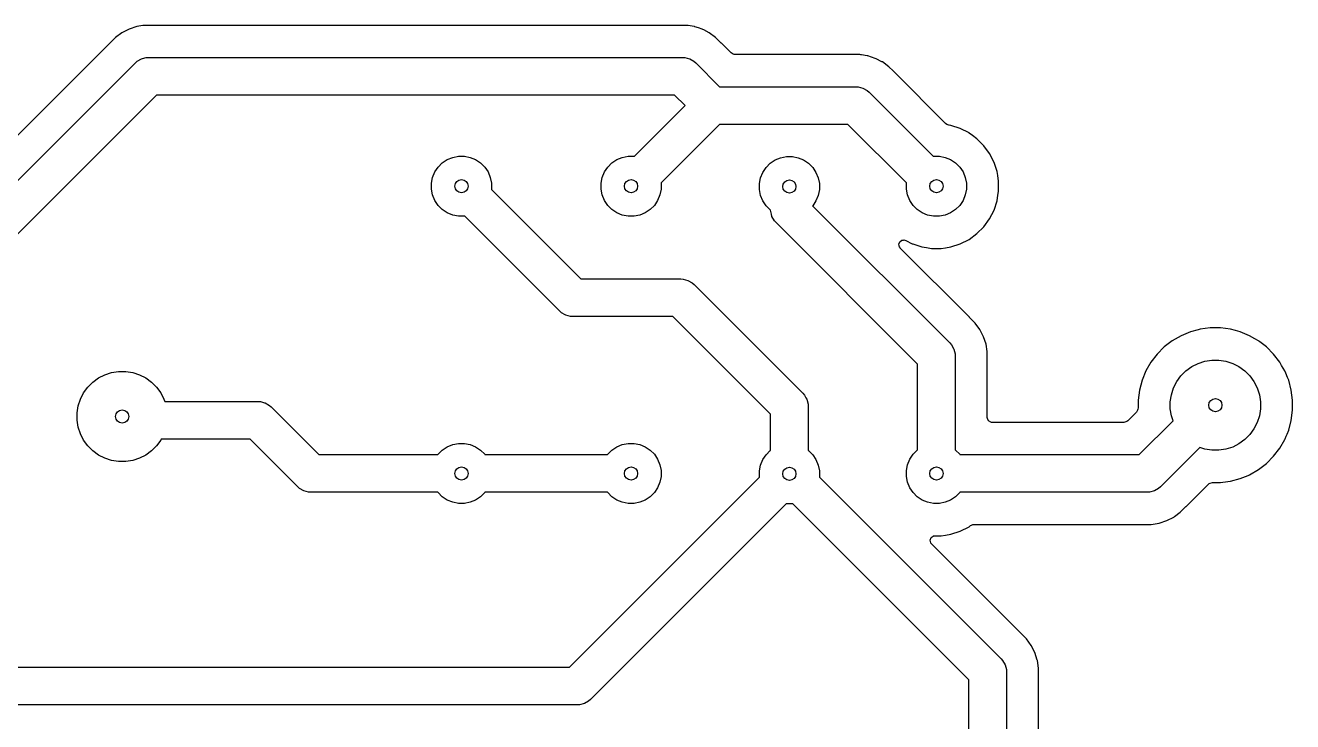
# Model space of a CAD drawing. Header units: millimetres. Extents: x 83 to 184, y -140 to -36.
# Drawn here: x 100.93 to 134.55, y -77.39 to -58.92 of the extents above; entities that cross this region are included whole.
import ezdxf

# ---------------------------------------------------------------- set-up
doc = ezdxf.new("R2010")
doc.units = ezdxf.units.MM
doc.layers.add('B.Cu', color=153, linetype='CONTINUOUS', true_color=0x4d7fc4)

msp = doc.modelspace()

# ---------------------------------------------------------------- linework, layer by layer
at = {"layer": 'B.Cu', "linetype": 'CONTINUOUS'}
for p, q in [((103.495378, -59.118351), (103.323406, -59.243294)), ((103.684778, -59.021847), (103.495378, -59.118351)), ((103.886959, -58.956154), (103.684778, -59.021847)), ((104.048237, -58.93061), (103.886959, -58.956154)), ((104.067706, -58.927526), (104.048237, -58.93061)), ((104.096907, -58.922901), (104.067706, -58.927526)), ((104.09691, -58.922901), (104.096907, -58.922901)), ((104.309483, -58.922901), (104.09691, -58.922901)), ((104.314594, -58.922901), (104.309483, -58.922901)), ((104.317152, -58.922901), (104.314594, -58.922901)), ((104.3172, -58.922902), (104.317152, -58.922901)), ((118.469688, -58.922902), (104.3172, -58.922902)), ((118.469689, -58.922902), (118.469688, -58.922902)), ((118.469692, -58.922902), (118.469689, -58.922902)), ((118.498891, -58.927526), (118.469692, -58.922902)), ((118.518359, -58.93061), (118.498891, -58.927526)), ((118.670001, -58.954628), (118.518359, -58.93061)), ((118.674764, -58.955002), (118.670001, -58.954628)), ((118.683954, -58.957172), (118.674764, -58.955002)), ((118.688476, -58.959025), (118.683954, -58.957172)), ((118.784952, -58.990372), (118.688476, -58.959025)), ((118.881814, -59.021845), (118.784952, -58.990372)), ((118.881815, -59.021845), (118.881814, -59.021845)), ((118.881816, -59.021846), (118.881815, -59.021845)), ((118.903642, -59.032967), (118.881816, -59.021846)), ((118.903647, -59.032969), (118.903642, -59.032967)), ((118.929757, -59.046273), (118.903647, -59.032969)), ((119.071222, -59.118353), (118.929757, -59.046273)), ((119.243186, -59.243291), (119.071222, -59.118353)), ((103.323406, -59.243294), (86.669892, -75.896808)), ((119.243187, -59.243292), (119.243186, -59.243291)), ((119.243191, -59.243295), (119.243187, -59.243292)), ((119.243193, -59.243297), (119.243191, -59.243295)), ((119.243194, -59.243298), (119.243193, -59.243297)), ((119.393506, -59.39361), (119.243194, -59.243298)), ((119.393514, -59.393618), (119.393506, -59.39361)), ((119.398953, -59.399056), (119.393514, -59.393618)), ((119.399026, -59.399131), (119.398953, -59.399056)), ((119.655664, -59.655769), (119.399026, -59.399131)), ((103.898815, -59.876725), (104.011854, -59.811462)), ((104.011854, -59.811462), (104.038497, -59.804322)), ((104.038497, -59.804322), (104.137933, -59.777679)), ((104.137933, -59.777679), (104.137948, -59.777679)), ((104.137948, -59.777679), (104.203196, -59.773402)), ((104.203196, -59.773402), (118.363402, -59.773402)), ((118.363402, -59.773402), (118.42865, -59.777679)), ((118.42865, -59.777679), (118.428665, -59.777679)), ((118.428665, -59.777679), (118.547664, -59.809565)), ((118.547664, -59.809565), (118.554744, -59.811462)), ((118.554744, -59.811462), (118.667783, -59.876725)), ((119.708409, -59.687065), (119.655664, -59.655769)), ((119.733651, -59.694477), (119.708409, -59.687065)), ((119.768586, -59.6995), (119.733651, -59.694477)), ((119.768587, -59.6995), (119.768586, -59.699499)), ((119.768586, -59.699499), (119.768586, -59.6995)), ((123.066286, -59.6995), (119.768587, -59.6995)), ((123.066287, -59.6995), (123.066286, -59.6995)), ((123.06629, -59.6995), (123.066287, -59.6995)), ((123.095489, -59.704124), (123.06629, -59.6995)), ((123.114957, -59.707208), (123.095489, -59.704124)), ((123.266599, -59.731226), (123.114957, -59.707208)), ((123.271362, -59.7316), (123.266599, -59.731226)), ((123.280552, -59.73377), (123.271362, -59.7316)), ((123.285074, -59.735623), (123.280552, -59.73377)), ((123.38155, -59.76697), (123.285074, -59.735623)), ((123.478412, -59.798443), (123.38155, -59.76697)), ((123.478413, -59.798443), (123.478412, -59.798443)), ((123.478414, -59.798444), (123.478413, -59.798443)), ((123.50024, -59.809565), (123.478414, -59.798444)), ((123.500245, -59.809567), (123.50024, -59.809565)), ((123.654167, -59.887994), (123.500245, -59.809567)), ((87.346447, -76.423045), (103.849643, -59.919848)), ((103.849643, -59.919848), (103.898807, -59.876732)), ((103.898807, -59.876732), (103.898815, -59.876725)), ((118.667783, -59.876725), (118.667798, -59.87674)), ((118.667798, -59.87674), (118.716955, -59.919849)), ((118.716955, -59.919849), (119.347107, -60.55)), ((123.66782, -59.894951), (123.654167, -59.887994)), ((123.839784, -60.019889), (123.66782, -59.894951)), ((123.839785, -60.01989), (123.839784, -60.019889)), ((123.839789, -60.019893), (123.839785, -60.01989)), ((123.839791, -60.019895), (123.839789, -60.019893)), ((123.839792, -60.019896), (123.839791, -60.019895)), ((123.952348, -60.132452), (123.839792, -60.019896)), ((123.952349, -60.132453), (123.952348, -60.132452)), ((123.995551, -60.175654), (123.952349, -60.132453)), ((123.995624, -60.175729), (123.995551, -60.175654)), ((125.344705, -61.52481), (123.995624, -60.175729)), ((104.410303, -60.773402), (88.2, -76.983704)), ((118.156296, -60.773402), (104.410303, -60.773402)), ((118.432893, -61.05), (118.156296, -60.773402)), ((119.347107, -60.55), (122.96, -60.55)), ((122.96, -60.55), (123.025248, -60.554277)), ((123.025248, -60.554277), (123.025263, -60.554277)), ((123.025263, -60.554277), (123.151342, -60.58806)), ((123.151342, -60.58806), (123.264381, -60.653323)), ((123.264381, -60.653323), (123.264396, -60.653338)), ((123.264396, -60.653338), (123.313553, -60.696447)), ((123.313553, -60.696447), (125.012721, -62.395615)), ((117.087278, -62.395615), (118.432893, -61.05)), ((119.347106, -61.55), (117.794384, -63.102721)), ((122.752894, -61.55), (119.347106, -61.55)), ((124.305615, -63.102721), (122.752894, -61.55)), ((125.379271, -61.549177), (125.344705, -61.52481)), ((125.407448, -61.562534), (125.379271, -61.549177)), ((125.433319, -61.570533), (125.407448, -61.562534)), ((125.436282, -61.572086), (125.433319, -61.570533)), ((125.438718, -61.572572), (125.436282, -61.572086)), ((125.486491, -61.580139), (125.438718, -61.572572)), ((125.486493, -61.58014), (125.486491, -61.580139)), ((125.733572, -61.660421), (125.486493, -61.58014)), ((125.733573, -61.660421), (125.733572, -61.660421)), ((125.733574, -61.660422), (125.733573, -61.660421)), ((125.96468, -61.778177), (125.733574, -61.660422)), ((125.965044, -61.77836), (125.96468, -61.778177)), ((125.972608, -61.783813), (125.965044, -61.77836)), ((125.972949, -61.784104), (125.972608, -61.783813)), ((126.061197, -61.84822), (125.972949, -61.784104)), ((126.175225, -61.931066), (126.061197, -61.84822)), ((126.175231, -61.931071), (126.175225, -61.931066)), ((126.358928, -62.114768), (126.175231, -61.931071)), ((126.358933, -62.114774), (126.358928, -62.114768)), ((126.511632, -62.324945), (126.358933, -62.114774)), ((111.992485, -62.571592), (112.122883, -62.484463)), ((112.122883, -62.484463), (112.267772, -62.424448)), ((112.267772, -62.424448), (112.421586, -62.393852)), ((112.421586, -62.393852), (112.578414, -62.393852)), ((112.578414, -62.393852), (112.732228, -62.424448)), ((112.732228, -62.424448), (112.877117, -62.484463)), ((112.877117, -62.484463), (113.007515, -62.571592)), ((116.492485, -62.571592), (116.622883, -62.484463)), ((116.622883, -62.484463), (116.767772, -62.424448)), ((116.767772, -62.424448), (116.921586, -62.393852)), ((116.921586, -62.393852), (117.078414, -62.393852)), ((117.078414, -62.393852), (117.087278, -62.395615)), ((120.692485, -62.581592), (120.822883, -62.494463)), ((120.822883, -62.494463), (120.967772, -62.434448)), ((120.967772, -62.434448), (121.121586, -62.403852)), ((121.121586, -62.403852), (121.278414, -62.403852)), ((121.278414, -62.403852), (121.432228, -62.434448)), ((121.432228, -62.434448), (121.577117, -62.494463)), ((121.577117, -62.494463), (121.707515, -62.581592)), ((125.012721, -62.395615), (125.021586, -62.393852)), ((125.021586, -62.393852), (125.178414, -62.393852)), ((125.178414, -62.393852), (125.332228, -62.424448)), ((125.332228, -62.424448), (125.477117, -62.484463)), ((125.477117, -62.484463), (125.607515, -62.571592)), ((126.550128, -62.400498), (126.511632, -62.324945)), ((126.550129, -62.4005), (126.550128, -62.400498)), ((126.626293, -62.549976), (126.550129, -62.4005)), ((111.734448, -62.957772), (111.794463, -62.812883)), ((111.794463, -62.812883), (111.881592, -62.682485)), ((111.881592, -62.682485), (111.992485, -62.571592)), ((113.007515, -62.571592), (113.118408, -62.682485)), ((113.118408, -62.682485), (113.205537, -62.812883)), ((113.205537, -62.812883), (113.265552, -62.957772)), ((116.234448, -62.957772), (116.294463, -62.812883)), ((116.294463, -62.812883), (116.381592, -62.682485)), ((116.381592, -62.682485), (116.492485, -62.571592)), ((120.434448, -62.967772), (120.494463, -62.822883)), ((120.494463, -62.822883), (120.581592, -62.692485)), ((120.581592, -62.692485), (120.692485, -62.581592)), ((121.707515, -62.581592), (121.818408, -62.692485)), ((121.818408, -62.692485), (121.905537, -62.822883)), ((121.905537, -62.822883), (121.965552, -62.967772)), ((125.607515, -62.571592), (125.718408, -62.682485)), ((125.718408, -62.682485), (125.805537, -62.812883)), ((125.805537, -62.812883), (125.865552, -62.957772)), ((126.627023, -62.551223), (126.626293, -62.549976)), ((126.627335, -62.552023), (126.627023, -62.551223)), ((126.629577, -62.556423), (126.627335, -62.552023)), ((126.629577, -62.556425), (126.629577, -62.556423)), ((126.629579, -62.556428), (126.629577, -62.556425)), ((126.632191, -62.564467), (126.629579, -62.556428)), ((126.709859, -62.803502), (126.632191, -62.564467)), ((126.70986, -62.803507), (126.709859, -62.803502)), ((126.72613, -62.906233), (126.70986, -62.803507)), ((111.703852, -63.111586), (111.734448, -62.957772)), ((111.703852, -63.268414), (111.703852, -63.111586)), ((113.265552, -62.957772), (113.296148, -63.111586)), ((113.296148, -63.111586), (113.296148, -63.268414)), ((116.203852, -63.111586), (116.234448, -62.957772)), ((116.203852, -63.268414), (116.203852, -63.111586)), ((117.794384, -63.102721), (117.796148, -63.111586)), ((117.796148, -63.111586), (117.796148, -63.268414)), ((120.403852, -63.121586), (120.434448, -62.967772)), ((120.403852, -63.278414), (120.403852, -63.121586)), ((121.965552, -62.967772), (121.996148, -63.121586)), ((121.996148, -63.121586), (121.996148, -63.278414)), ((124.303852, -63.111586), (124.305615, -63.102721)), ((124.303852, -63.268414), (124.303852, -63.111586)), ((125.865552, -62.957772), (125.896148, -63.111586)), ((125.896148, -63.111586), (125.896148, -63.268414)), ((126.72613, -62.906234), (126.72613, -62.906233)), ((126.7505, -63.060097), (126.72613, -62.906234)), ((126.7505, -63.3199), (126.7505, -63.060097)), ((111.734448, -63.422228), (111.703852, -63.268414)), ((111.794463, -63.567117), (111.734448, -63.422228)), ((113.296148, -63.268414), (113.294384, -63.277278)), ((113.294384, -63.277278), (115.667106, -65.65)), ((116.234448, -63.422228), (116.203852, -63.268414)), ((116.294463, -63.567117), (116.234448, -63.422228)), ((117.765552, -63.422228), (117.705537, -63.567117)), ((117.796148, -63.268414), (117.765552, -63.422228)), ((120.434448, -63.432228), (120.403852, -63.278414)), ((120.494463, -63.577117), (120.434448, -63.432228)), ((121.965552, -63.432228), (121.905537, -63.577117)), ((121.996148, -63.278414), (121.965552, -63.432228)), ((124.334448, -63.422228), (124.303852, -63.268414)), ((124.394463, -63.567117), (124.334448, -63.422228)), ((125.865552, -63.422228), (125.805537, -63.567117)), ((125.896148, -63.268414), (125.865552, -63.422228)), ((126.70986, -63.576493), (126.722743, -63.495147)), ((126.722743, -63.495147), (126.732539, -63.4333)), ((126.732539, -63.433298), (126.7505, -63.3199)), ((126.732539, -63.4333), (126.732539, -63.433298)), ((111.881592, -63.697515), (111.794463, -63.567117)), ((111.992485, -63.808408), (111.881592, -63.697515)), ((112.122883, -63.895537), (111.992485, -63.808408)), ((116.381592, -63.697515), (116.294463, -63.567117)), ((116.492485, -63.808408), (116.381592, -63.697515)), ((116.622883, -63.895537), (116.492485, -63.808408)), ((117.507515, -63.808408), (117.377117, -63.895537)), ((117.618408, -63.697515), (117.507515, -63.808408)), ((117.705537, -63.567117), (117.618408, -63.697515)), ((120.581592, -63.707515), (120.494463, -63.577117)), ((120.692485, -63.818408), (120.581592, -63.707515)), ((120.701606, -63.824502), (120.692485, -63.818408)), ((120.704277, -63.865247), (120.701606, -63.824502)), ((120.704277, -63.865263), (120.704277, -63.865247)), ((120.72295, -63.93495), (120.704277, -63.865263)), ((121.818408, -63.707515), (121.816514, -63.709408)), ((121.816514, -63.709408), (125.453553, -67.346447)), ((121.905537, -63.577117), (121.818408, -63.707515)), ((124.481592, -63.697515), (124.394463, -63.567117)), ((124.592485, -63.808408), (124.481592, -63.697515)), ((124.722883, -63.895537), (124.592485, -63.808408)), ((125.607515, -63.808408), (125.477117, -63.895537)), ((125.718408, -63.697515), (125.607515, -63.808408)), ((125.805537, -63.567117), (125.718408, -63.697515)), ((126.511634, -64.055051), (126.629579, -63.823572)), ((126.629579, -63.823572), (126.70986, -63.576493)), ((112.267772, -63.955552), (112.122883, -63.895537)), ((112.421586, -63.986148), (112.267772, -63.955552)), ((112.578414, -63.986148), (112.421586, -63.986148)), ((112.587278, -63.984384), (112.578414, -63.986148)), ((115.106447, -66.503553), (112.587278, -63.984384)), ((116.767772, -63.955552), (116.622883, -63.895537)), ((116.921586, -63.986148), (116.767772, -63.955552)), ((117.078414, -63.986148), (116.921586, -63.986148)), ((117.232228, -63.955552), (117.078414, -63.986148)), ((117.377117, -63.895537), (117.232228, -63.955552)), ((120.73806, -63.991342), (120.72295, -63.93495)), ((120.803323, -64.104381), (120.73806, -63.991342)), ((120.803338, -64.104396), (120.803323, -64.104381)), ((120.846447, -64.153553), (120.803338, -64.104396)), ((124.6, -67.907106), (120.846447, -64.153553)), ((124.867772, -63.955552), (124.722883, -63.895537)), ((125.021586, -63.986148), (124.867772, -63.955552)), ((125.178414, -63.986148), (125.021586, -63.986148)), ((125.332228, -63.955552), (125.178414, -63.986148)), ((125.477117, -63.895537), (125.332228, -63.955552)), ((126.358931, -64.265229), (126.511634, -64.055051)), ((125.965051, -64.601634), (126.175229, -64.448931)), ((126.175229, -64.448931), (126.358931, -64.265229)), ((124.102417, -64.729231), (124.126832, -64.663766)), ((124.109041, -64.759683), (124.102417, -64.729231)), ((124.108266, -64.770533), (124.109041, -64.759683)), ((124.113479, -64.78008), (124.108266, -64.770533)), ((124.117269, -64.797503), (124.113479, -64.78008)), ((124.118556, -64.799859), (124.117269, -64.797503)), ((124.120601, -64.803604), (124.118556, -64.799859)), ((124.135223, -64.819901), (124.120601, -64.803604)), ((124.126832, -64.663766), (124.182765, -64.621894)), ((124.141751, -64.831856), (124.135223, -64.819901)), ((125.975139, -66.665244), (124.141751, -64.831856)), ((124.182765, -64.621894), (124.223172, -64.618713)), ((124.223172, -64.618713), (124.236475, -64.615335)), ((124.236475, -64.615335), (124.242123, -64.617222)), ((124.242123, -64.617222), (124.250725, -64.616545)), ((124.250725, -64.616545), (124.256538, -64.617723)), ((124.256538, -64.617723), (124.288199, -64.628767)), ((124.288199, -64.628767), (124.459976, -64.716293)), ((124.459976, -64.716293), (124.46157, -64.717226)), ((124.46157, -64.717226), (124.465263, -64.719015)), ((124.465263, -64.719015), (124.467286, -64.720019)), ((124.467286, -64.720019), (124.471053, -64.721082)), ((124.471053, -64.721082), (124.713499, -64.799858)), ((124.713499, -64.799858), (124.713502, -64.799858)), ((124.713502, -64.799858), (124.713507, -64.79986)), ((124.713507, -64.79986), (124.835927, -64.819249)), ((124.835927, -64.819249), (124.970098, -64.8405)), ((124.970098, -64.8405), (124.970103, -64.8405)), ((124.970103, -64.8405), (125.229901, -64.8405)), ((125.229901, -64.8405), (125.229902, -64.8405)), ((125.229902, -64.8405), (125.343298, -64.822539)), ((125.343298, -64.822539), (125.486493, -64.79986)), ((125.486493, -64.79986), (125.733572, -64.719579)), ((125.733572, -64.719579), (125.965051, -64.601634)), ((115.667106, -65.65), (118.316296, -65.65)), ((118.316296, -65.65), (118.381544, -65.654277)), ((118.381544, -65.654277), (118.381559, -65.654277)), ((118.381559, -65.654277), (118.507638, -65.68806)), ((118.507638, -65.68806), (118.620677, -65.753323)), ((118.620677, -65.753323), (118.620685, -65.753331)), ((118.620685, -65.753331), (118.669849, -65.796447)), ((118.669849, -65.796447), (121.553553, -68.680152)), ((115.15561, -66.546668), (115.106447, -66.503553)), ((115.155619, -66.546677), (115.15561, -66.546668)), ((115.248435, -66.600264), (115.155619, -66.546677)), ((115.268658, -66.61194), (115.248435, -66.600264)), ((115.394737, -66.645723), (115.268658, -66.61194)), ((115.394752, -66.645723), (115.394737, -66.645723)), ((115.46, -66.65), (115.394752, -66.645723)), ((118.10919, -66.65), (115.46, -66.65)), ((120.7, -69.24081), (118.10919, -66.65)), ((125.975159, -66.665263), (125.975139, -66.665244)), ((125.976675, -66.666779), (125.975159, -66.665263)), ((125.97668, -66.666784), (125.976675, -66.666779)), ((125.979791, -66.669895), (125.97668, -66.666784)), ((125.979792, -66.669896), (125.979791, -66.669895)), ((126.130104, -66.820208), (125.979792, -66.669896)), ((126.130108, -66.820212), (126.130104, -66.820208)), ((126.131548, -66.822194), (126.130108, -66.820212)), ((126.131553, -66.8222), (126.131548, -66.822194)), ((126.2547, -66.991699), (126.131553, -66.8222)), ((126.254702, -66.991703), (126.2547, -66.991699)), ((126.255048, -66.992179), (126.254702, -66.991703)), ((126.255049, -66.992181), (126.255048, -66.992179)), ((126.255051, -66.992184), (126.255049, -66.992181)), ((126.351557, -67.181588), (126.255051, -66.992184)), ((126.417246, -67.383757), (126.351557, -67.181588)), ((131.591142, -67.157013), (131.358354, -67.291416)), ((131.839465, -67.054155), (131.591142, -67.157013)), ((131.839472, -67.054153), (131.839465, -67.054155)), ((131.839473, -67.054152), (131.839472, -67.054153)), ((131.839475, -67.054152), (131.839473, -67.054152)), ((132.044239, -66.999286), (131.839475, -67.054152)), ((132.095518, -66.985546), (132.044239, -66.999285)), ((132.044239, -66.999285), (132.044239, -66.999286)), ((132.097301, -66.98501), (132.095518, -66.985546)), ((132.099108, -66.984583), (132.097301, -66.98501)), ((132.09914, -66.984579), (132.099108, -66.984583)), ((132.365601, -66.9495), (132.09914, -66.984579)), ((132.365602, -66.9495), (132.365601, -66.9495)), ((132.365603, -66.9495), (132.365602, -66.9495)), ((132.634397, -66.9495), (132.365603, -66.9495)), ((132.634398, -66.9495), (132.634397, -66.9495)), ((132.634399, -66.9495), (132.634398, -66.9495)), ((132.900875, -66.984581), (132.634399, -66.9495)), ((132.90088, -66.984582), (132.900875, -66.984581)), ((132.900885, -66.984583), (132.90088, -66.984582)), ((132.900891, -66.984584), (132.900885, -66.984583)), ((132.900893, -66.984584), (132.900891, -66.984584)), ((132.900895, -66.984585), (132.900893, -66.984584)), ((133.030707, -67.019367), (132.900895, -66.984585)), ((133.030708, -67.019368), (133.030707, -67.019367)), ((133.160524, -67.054152), (133.030708, -67.019368)), ((133.160527, -67.054153), (133.160524, -67.054152)), ((133.160533, -67.054155), (133.160526, -67.054153)), ((133.160526, -67.054153), (133.160527, -67.054153)), ((133.408856, -67.157013), (133.160533, -67.054155)), ((133.54828, -67.237511), (133.408856, -67.157013)), ((133.5483, -67.237523), (133.54828, -67.237511)), ((133.548832, -67.23783), (133.5483, -67.237523)), ((133.641641, -67.291413), (133.548832, -67.23783)), ((125.453553, -67.346447), (125.496661, -67.395603)), ((125.496661, -67.395603), (125.496677, -67.395619)), ((125.496677, -67.395619), (125.553369, -67.493813)), ((125.553369, -67.493813), (125.56194, -67.508658)), ((125.56194, -67.508658), (125.595723, -67.634737)), ((126.447449, -67.574448), (126.417246, -67.383757)), ((131.145095, -67.455056), (130.955056, -67.645095)), ((131.145103, -67.455049), (131.145095, -67.455056)), ((131.14511, -67.455043), (131.145103, -67.455049)), ((131.358345, -67.291422), (131.14511, -67.455043)), ((131.358354, -67.291416), (131.358345, -67.291422)), ((133.641644, -67.291415), (133.641641, -67.291413)), ((133.641645, -67.291416), (133.641644, -67.291415)), ((133.649153, -67.297177), (133.641645, -67.291416)), ((133.649156, -67.297179), (133.649153, -67.297177)), ((133.678072, -67.319367), (133.649156, -67.297179)), ((133.854888, -67.455042), (133.678072, -67.319367)), ((133.854895, -67.455048), (133.854888, -67.455042)), ((133.854903, -67.455056), (133.854895, -67.455048)), ((134.044938, -67.64509), (133.854903, -67.455056)), ((124.6, -70.18657), (124.6, -67.907106)), ((125.595723, -67.634737), (125.595723, -67.634752)), ((125.595723, -67.634752), (125.6, -67.7)), ((125.6, -67.7), (125.6, -70.18657)), ((126.449889, -67.58986), (126.447449, -67.574448)), ((126.4505, -67.593712), (126.449889, -67.58986)), ((126.4505, -69.322168), (126.4505, -67.593712)), ((130.791416, -67.858354), (130.657013, -68.091142)), ((130.791422, -67.858345), (130.791416, -67.858354)), ((130.955043, -67.64511), (130.791422, -67.858345)), ((130.955049, -67.645103), (130.955043, -67.64511)), ((130.955056, -67.645095), (130.955049, -67.645103)), ((131.873002, -67.976832), (132.04078, -67.891345)), ((132.04078, -67.891345), (132.219866, -67.833156)), ((132.219866, -67.833156), (132.405849, -67.803699)), ((132.405849, -67.803699), (132.594151, -67.803699)), ((132.594151, -67.803699), (132.780134, -67.833156)), ((132.780134, -67.833156), (132.95922, -67.891345)), ((132.95922, -67.891345), (133.126998, -67.976832)), ((134.044953, -67.645106), (134.044938, -67.64509)), ((134.044959, -67.645114), (134.044953, -67.645106)), ((134.208586, -67.858357), (134.044959, -67.645114)), ((134.208587, -67.858359), (134.208586, -67.858357)), ((134.258673, -67.945111), (134.208587, -67.858359)), ((102.873002, -68.276832), (103.04078, -68.191345)), ((103.04078, -68.191345), (103.219866, -68.133156)), ((103.219866, -68.133156), (103.405849, -68.103699)), ((103.405849, -68.103699), (103.594151, -68.103699)), ((103.594151, -68.103699), (103.780134, -68.133156)), ((103.780134, -68.133156), (103.95922, -68.191345)), ((103.95922, -68.191345), (104.126998, -68.276832)), ((130.657013, -68.091142), (130.554155, -68.339465)), ((131.476832, -68.373002), (131.587513, -68.220662)), ((131.587513, -68.220662), (131.720662, -68.087513)), ((131.720662, -68.087513), (131.873002, -67.976832)), ((133.126998, -67.976832), (133.279338, -68.087513)), ((133.279338, -68.087513), (133.412487, -68.220662)), ((133.412487, -68.220662), (133.523168, -68.373002)), ((134.34298, -68.091133), (134.258673, -67.945111)), ((134.342988, -68.091149), (134.34298, -68.091133)), ((134.36672, -68.148444), (134.342988, -68.091149)), ((134.41559, -68.266428), (134.36672, -68.148444)), ((102.476832, -68.673002), (102.587513, -68.520662)), ((102.587513, -68.520662), (102.720662, -68.387513)), ((102.720662, -68.387513), (102.873002, -68.276832)), ((104.126998, -68.276832), (104.279338, -68.387513)), ((104.279338, -68.387513), (104.412487, -68.520662)), ((104.412487, -68.520662), (104.523168, -68.673002)), ((130.554152, -68.339476), (130.484588, -68.59909)), ((130.554155, -68.339465), (130.554152, -68.339473)), ((130.554152, -68.339473), (130.554153, -68.339474)), ((130.554153, -68.339474), (130.554152, -68.339476)), ((131.333156, -68.719866), (131.391345, -68.54078)), ((131.391345, -68.54078), (131.476832, -68.373002)), ((133.523168, -68.373002), (133.608655, -68.54078)), ((133.608655, -68.54078), (133.666844, -68.719866)), ((134.445843, -68.339465), (134.41559, -68.266428)), ((134.445847, -68.339474), (134.445843, -68.339465)), ((134.515416, -68.599109), (134.445847, -68.339474)), ((102.333156, -69.019866), (102.391345, -68.84078)), ((102.391345, -68.84078), (102.476832, -68.673002)), ((104.523168, -68.673002), (104.608655, -68.84078)), ((104.608655, -68.84078), (104.627897, -68.9)), ((104.627897, -68.9), (107.1, -68.9)), ((107.1, -68.9), (107.165248, -68.904277)), ((107.165248, -68.904277), (107.165263, -68.904277)), ((107.165263, -68.904277), (107.27894, -68.934737)), ((121.553553, -68.680152), (121.596661, -68.729308)), ((121.596661, -68.729308), (121.596677, -68.729324)), ((121.596677, -68.729324), (121.639951, -68.804277)), ((121.639951, -68.804277), (121.66194, -68.842363)), ((121.66194, -68.842363), (121.695723, -68.968442)), ((130.48458, -68.599128), (130.4495, -68.865601)), ((130.4495, -68.865601), (130.4495, -69.071412)), ((130.484585, -68.599105), (130.48458, -68.599128)), ((130.484588, -68.59909), (130.484585, -68.599105)), ((131.303699, -68.905849), (131.333156, -68.719866)), ((131.303699, -69.094151), (131.303699, -68.905849)), ((133.666844, -68.719866), (133.696301, -68.905849)), ((133.696301, -68.905849), (133.696301, -69.094151)), ((134.5505, -68.865603), (134.515416, -68.599109)), ((134.5505, -69.134397), (134.5505, -68.865603)), ((102.303699, -69.205849), (102.333156, -69.019866)), ((102.303699, -69.394151), (102.303699, -69.205849)), ((107.27894, -68.934737), (107.291342, -68.93806)), ((107.291342, -68.93806), (107.404381, -69.003323)), ((107.404381, -69.003323), (107.404396, -69.003338)), ((107.404396, -69.003338), (107.453553, -69.046447)), ((107.453553, -69.046447), (108.717106, -70.31)), ((120.7, -70.19657), (120.7, -69.24081)), ((121.695723, -68.968442), (121.695723, -68.968457)), ((121.695723, -68.968457), (121.7, -69.033705)), ((121.7, -69.033705), (121.7, -70.19657)), ((130.405769, -69.184334), (130.179531, -69.410573)), ((130.437064, -69.13159), (130.405769, -69.184334)), ((130.444476, -69.106349), (130.437064, -69.13159)), ((130.4495, -69.071415), (130.444476, -69.106349)), ((130.4495, -69.071412), (130.449499, -69.071414)), ((130.449499, -69.071414), (130.4495, -69.071415)), ((131.333156, -69.280134), (131.303699, -69.094151)), ((133.696301, -69.094151), (133.666844, -69.280134)), ((134.515416, -69.400891), (134.5505, -69.134397)), ((102.333156, -69.580134), (102.303699, -69.394151)), ((102.391345, -69.75922), (102.333156, -69.580134)), ((126.453332, -69.348521), (126.4505, -69.322168)), ((126.454977, -69.356083), (126.453332, -69.348521)), ((126.482457, -69.410958), (126.454977, -69.356083)), ((126.483613, -69.412291), (126.482457, -69.410958)), ((126.483614, -69.412293), (126.483613, -69.412291)), ((126.483615, -69.412293), (126.483614, -69.412293)), ((126.483644, -69.412327), (126.483615, -69.412293)), ((126.54239, -69.45007), (126.483644, -69.412327)), ((126.557389, -69.454475), (126.54239, -69.45007)), ((126.592323, -69.4595), (126.557389, -69.454475)), ((126.592325, -69.459499), (126.592323, -69.4595)), ((126.59233, -69.4595), (126.592325, -69.459499)), ((130.068762, -69.4595), (126.59233, -69.4595)), ((130.128192, -69.44433), (130.068762, -69.4595)), ((130.15128, -69.431722), (130.128192, -69.44433)), ((130.179531, -69.410573), (130.15128, -69.431722)), ((130.482894, -70.31), (131.377201, -69.415691)), ((131.377201, -69.415691), (131.333156, -69.280134)), ((133.608655, -69.45922), (133.523168, -69.626998)), ((133.666844, -69.280134), (133.608655, -69.45922)), ((134.445847, -69.660526), (134.515416, -69.400891)), ((102.476832, -69.926998), (102.391345, -69.75922)), ((102.587513, -70.079338), (102.476832, -69.926998)), ((104.523168, -69.926998), (104.412487, -70.079338)), ((104.536924, -69.9), (104.523168, -69.926998)), ((106.892894, -69.9), (104.536924, -69.9)), ((108.156447, -71.163553), (106.892894, -69.9)), ((133.279338, -69.912487), (133.126998, -70.023168)), ((133.412487, -69.779338), (133.279338, -69.912487)), ((133.523168, -69.626998), (133.412487, -69.779338)), ((134.208587, -70.141641), (134.342984, -69.908859)), ((134.342984, -69.908859), (134.34299, -69.908845)), ((134.34299, -69.908845), (134.351012, -69.889481)), ((134.351012, -69.889481), (134.3812, -69.816599)), ((134.3812, -69.816598), (134.402553, -69.765048)), ((134.3812, -69.816599), (134.3812, -69.816598)), ((134.402553, -69.765048), (134.445847, -69.660526)), ((102.720662, -70.212487), (102.587513, -70.079338)), ((102.873002, -70.323168), (102.720662, -70.212487)), ((104.279338, -70.212487), (104.126998, -70.323168)), ((104.412487, -70.079338), (104.279338, -70.212487)), ((111.881592, -70.302485), (111.992485, -70.191592)), ((111.992485, -70.191592), (112.122883, -70.104463)), ((112.122883, -70.104463), (112.267772, -70.044448)), ((112.267772, -70.044448), (112.421586, -70.013852)), ((112.421586, -70.013852), (112.578414, -70.013852)), ((112.578414, -70.013852), (112.732228, -70.044448)), ((112.732228, -70.044448), (112.877117, -70.104463)), ((112.877117, -70.104463), (113.007515, -70.191592)), ((113.007515, -70.191592), (113.118408, -70.302485)), ((116.381592, -70.302485), (116.492485, -70.191592)), ((116.492485, -70.191592), (116.622883, -70.104463)), ((116.622883, -70.104463), (116.767772, -70.044448)), ((116.767772, -70.044448), (116.921586, -70.013852)), ((116.921586, -70.013852), (117.078414, -70.013852)), ((117.078414, -70.013852), (117.232228, -70.044448)), ((117.232228, -70.044448), (117.377117, -70.104463)), ((117.377117, -70.104463), (117.507515, -70.191592)), ((117.507515, -70.191592), (117.618408, -70.302485)), ((120.581592, -70.312485), (120.692485, -70.201592)), ((120.692485, -70.201592), (120.7, -70.19657)), ((121.7, -70.19657), (121.707515, -70.201592)), ((121.707515, -70.201592), (121.818408, -70.312485)), ((124.481592, -70.302485), (124.592485, -70.191592)), ((124.592485, -70.191592), (124.6, -70.18657)), ((125.6, -70.18657), (125.607515, -70.191592)), ((125.607515, -70.191592), (125.718408, -70.302485)), ((132.084308, -70.122798), (131.043553, -71.163553)), ((132.219866, -70.166844), (132.084308, -70.122798)), ((132.405849, -70.196301), (132.219866, -70.166844)), ((132.594151, -70.196301), (132.405849, -70.196301)), ((132.780134, -70.166844), (132.594151, -70.196301)), ((132.95922, -70.108655), (132.780134, -70.166844)), ((133.126998, -70.023168), (132.95922, -70.108655)), ((134.044956, -70.35489), (134.208587, -70.141641)), ((103.04078, -70.408655), (102.873002, -70.323168)), ((103.219866, -70.466844), (103.04078, -70.408655)), ((103.405849, -70.496301), (103.219866, -70.466844)), ((103.594151, -70.496301), (103.405849, -70.496301)), ((103.780134, -70.466844), (103.594151, -70.496301)), ((103.95922, -70.408655), (103.780134, -70.466844)), ((104.126998, -70.323168), (103.95922, -70.408655)), ((108.717106, -70.31), (111.876571, -70.31)), ((111.876571, -70.31), (111.881592, -70.302485)), ((113.118408, -70.302485), (113.123429, -70.31)), ((113.123429, -70.31), (116.376571, -70.31)), ((116.376571, -70.31), (116.381592, -70.302485)), ((117.618408, -70.302485), (117.705537, -70.432883)), ((117.705537, -70.432883), (117.765552, -70.577772)), ((117.765552, -70.577772), (117.796148, -70.731586)), ((120.403852, -70.741586), (120.434448, -70.587772)), ((120.434448, -70.587772), (120.494463, -70.442883)), ((120.494463, -70.442883), (120.581592, -70.312485)), ((121.818408, -70.312485), (121.905537, -70.442883)), ((121.905537, -70.442883), (121.965552, -70.587772)), ((121.965552, -70.587772), (121.996148, -70.741586)), ((124.303852, -70.731586), (124.334448, -70.577772)), ((124.334448, -70.577772), (124.394463, -70.432883)), ((124.394463, -70.432883), (124.481592, -70.302485)), ((125.718408, -70.302485), (125.723429, -70.31)), ((125.723429, -70.31), (130.482894, -70.31)), ((133.641641, -70.708587), (133.85489, -70.544956)), ((133.85489, -70.544956), (134.044956, -70.35489)), ((115.362894, -75.95), (120.405615, -70.907277)), ((117.796148, -70.888414), (117.765552, -71.042228)), ((117.796148, -70.731586), (117.796148, -70.888414)), ((120.403852, -70.898414), (120.403852, -70.741586)), ((120.405615, -70.907277), (120.403852, -70.898414)), ((121.996148, -70.898414), (121.994384, -70.907278)), ((121.994384, -70.907278), (126.813553, -75.726446)), ((121.996148, -70.741586), (121.996148, -70.898414)), ((124.303852, -70.888414), (124.303852, -70.731586)), ((124.334448, -71.042228), (124.303852, -70.888414)), ((133.160526, -70.945847), (133.367192, -70.860243)), ((133.367192, -70.860243), (133.404089, -70.84496)), ((133.404089, -70.84496), (133.404804, -70.844664)), ((133.404804, -70.844664), (133.40667, -70.843967)), ((133.40667, -70.843967), (133.407118, -70.843766)), ((133.407118, -70.843766), (133.408641, -70.843108)), ((133.408641, -70.843108), (133.408845, -70.842989)), ((133.408845, -70.842989), (133.40885, -70.842988)), ((133.40885, -70.842988), (133.408853, -70.842986)), ((133.408853, -70.842986), (133.408859, -70.842984)), ((133.408859, -70.842984), (133.641641, -70.708587)), ((108.20561, -71.206668), (108.156447, -71.163553)), ((108.205619, -71.206677), (108.20561, -71.206668)), ((108.318658, -71.27194), (108.205619, -71.206677)), ((108.444737, -71.305723), (108.318658, -71.27194)), ((117.705537, -71.187117), (117.618408, -71.317515)), ((117.765552, -71.042228), (117.705537, -71.187117)), ((124.394463, -71.187117), (124.334448, -71.042228)), ((124.481592, -71.317515), (124.394463, -71.187117)), ((130.881342, -71.27194), (130.755263, -71.305723)), ((130.994381, -71.206677), (130.881342, -71.27194)), ((130.994396, -71.206661), (130.994381, -71.206677)), ((131.043553, -71.163553), (130.994396, -71.206661)), ((131.727171, -71.682723), (132.31047, -71.099423)), ((132.31047, -71.099423), (132.33872, -71.078275)), ((132.33872, -71.078275), (132.361812, -71.065667)), ((132.361812, -71.065667), (132.421237, -71.0505)), ((132.421237, -71.0505), (132.634391, -71.0505)), ((132.634391, -71.0505), (132.634398, -71.0505)), ((132.634398, -71.0505), (132.694905, -71.042534)), ((132.694905, -71.042534), (132.900891, -71.015416)), ((132.900891, -71.015416), (133.160526, -70.945847)), ((108.444752, -71.305723), (108.444737, -71.305723)), ((108.51, -71.31), (108.444752, -71.305723)), ((111.876571, -71.31), (108.51, -71.31)), ((111.881592, -71.317515), (111.876571, -71.31)), ((111.992485, -71.428408), (111.881592, -71.317515)), ((112.122883, -71.515537), (111.992485, -71.428408)), ((112.267772, -71.575552), (112.122883, -71.515537)), ((112.421586, -71.606148), (112.267772, -71.575552)), ((112.578414, -71.606148), (112.421586, -71.606148)), ((112.732228, -71.575552), (112.578414, -71.606148)), ((112.877117, -71.515537), (112.732228, -71.575552)), ((113.007515, -71.428408), (112.877117, -71.515537)), ((113.118408, -71.317515), (113.007515, -71.428408)), ((113.123429, -71.31), (113.118408, -71.317515)), ((116.376571, -71.31), (113.123429, -71.31)), ((116.381592, -71.317515), (116.376571, -71.31)), ((116.492485, -71.428408), (116.381592, -71.317515)), ((116.622883, -71.515537), (116.492485, -71.428408)), ((116.767772, -71.575552), (116.622883, -71.515537)), ((116.921586, -71.606148), (116.767772, -71.575552)), ((117.078414, -71.606148), (116.921586, -71.606148)), ((117.232228, -71.575552), (117.078414, -71.606148)), ((117.377117, -71.515537), (117.232228, -71.575552)), ((117.507515, -71.428408), (117.377117, -71.515537)), ((117.618408, -71.317515), (117.507515, -71.428408)), ((124.592485, -71.428408), (124.481592, -71.317515)), ((124.722883, -71.515537), (124.592485, -71.428408)), ((124.867772, -71.575552), (124.722883, -71.515537)), ((125.021586, -71.606148), (124.867772, -71.575552)), ((125.178414, -71.606148), (125.021586, -71.606148)), ((125.332228, -71.575552), (125.178414, -71.606148)), ((125.477117, -71.515537), (125.332228, -71.575552)), ((125.607515, -71.428408), (125.477117, -71.515537)), ((125.718408, -71.317515), (125.607515, -71.428408)), ((125.723429, -71.31), (125.718408, -71.317515)), ((130.69, -71.31), (125.723429, -71.31)), ((130.755248, -71.305723), (130.69, -71.31)), ((130.755263, -71.305723), (130.755248, -71.305723)), ((121.112722, -71.614384), (115.923553, -76.803553)), ((121.121586, -71.616148), (121.112722, -71.614384)), ((121.278414, -71.616148), (121.121586, -71.616148)), ((121.287278, -71.614384), (121.278414, -71.616148)), ((125.96, -76.287106), (121.287278, -71.614384)), ((131.416389, -71.951557), (131.569792, -71.840104)), ((131.569792, -71.840104), (131.720104, -71.689792)), ((131.720104, -71.689792), (131.720105, -71.68979)), ((131.720105, -71.68979), (131.727165, -71.68273)), ((131.727165, -71.68273), (131.727171, -71.682723)), ((125.733572, -72.339579), (125.965051, -72.221634)), ((125.965051, -72.221634), (126.002182, -72.194655)), ((126.002182, -72.194655), (126.033389, -72.17819)), ((126.033389, -72.17819), (126.062764, -72.167709)), ((126.062764, -72.167709), (126.10443, -72.1605)), ((126.10443, -72.1605), (130.796286, -72.1605)), ((130.796286, -72.1605), (130.796287, -72.1605)), ((130.796287, -72.1605), (131.006243, -72.127246)), ((131.006243, -72.127246), (131.208412, -72.061557)), ((131.208412, -72.061557), (131.397816, -71.965051)), ((131.397816, -71.965051), (131.416389, -71.951557)), ((124.933259, -72.578338), (124.957673, -72.512873)), ((124.948112, -72.646608), (124.933259, -72.578338)), ((124.957673, -72.512873), (125.013603, -72.471001)), ((125.013603, -72.471001), (125.017482, -72.469554)), ((125.017482, -72.469554), (125.020818, -72.468311)), ((125.020818, -72.468311), (125.064132, -72.4605)), ((125.064132, -72.4605), (125.229901, -72.4605)), ((125.229901, -72.4605), (125.229902, -72.4605)), ((125.229902, -72.4605), (125.343298, -72.442539)), ((125.343298, -72.442539), (125.486493, -72.41986)), ((125.486493, -72.41986), (125.733572, -72.339579)), ((124.953534, -72.656538), (124.948112, -72.646608)), ((124.974682, -72.684787), (124.953534, -72.656538)), ((126.320001, -74.030105), (124.974682, -72.684787)), ((127.339791, -75.049895), (126.320001, -74.030105)), ((127.490112, -75.200216), (127.339791, -75.049895)), ((127.6147, -75.371699), (127.490112, -75.200216)), ((127.614702, -75.371703), (127.6147, -75.371699)), ((127.615048, -75.372179), (127.614702, -75.371703)), ((127.615049, -75.372181), (127.615048, -75.372179)), ((127.615051, -75.372184), (127.615049, -75.372181)), ((127.616112, -75.374267), (127.615051, -75.372184)), ((127.711555, -75.561583), (127.616112, -75.374267)), ((127.711555, -75.561585), (127.711555, -75.561583)), ((127.711557, -75.561588), (127.711555, -75.561585)), ((127.777246, -75.763757), (127.711557, -75.561588)), ((92.05, -75.95), (115.362894, -75.95)), ((126.813553, -75.726446), (126.856668, -75.77561)), ((126.856668, -75.77561), (126.856677, -75.775619)), ((126.856677, -75.775619), (126.92194, -75.888658)), ((126.92194, -75.888658), (126.955723, -76.014737)), ((127.777246, -75.76376), (127.777246, -75.763757)), ((127.778772, -75.773394), (127.777246, -75.76376)), ((127.778773, -75.7734), (127.778772, -75.773393)), ((127.778772, -75.773393), (127.778772, -75.773394)), ((127.8105, -75.973713), (127.778773, -75.7734)), ((127.8105, -86.785569), (127.8105, -75.973713)), ((125.96, -87.16657), (125.96, -76.287106)), ((126.955723, -76.014737), (126.955723, -76.014752)), ((126.955723, -76.014752), (126.96, -76.08)), ((126.96, -76.08), (126.96, -87.16657)), ((115.57, -76.95), (92.257107, -76.95)), ((115.635248, -76.945723), (115.57, -76.95)), ((115.635263, -76.945723), (115.635248, -76.945723)), ((115.761342, -76.91194), (115.635263, -76.945723)), ((115.874381, -76.846677), (115.761342, -76.91194)), ((115.874396, -76.846661), (115.874381, -76.846677)), ((115.923553, -76.803553), (115.874396, -76.846661))]:
    msp.add_line(p, q, dxfattribs=at)
at = {"layer": 'B.Cu'}
for centre in [(112.5, -63.19), (112.5, -63.19), (117, -63.19), (117, -63.19), (121.2, -63.2), (121.2, -63.2), (125.1, -63.19), (125.1, -63.19), (132.5, -69), (132.5, -69), (103.5, -69.3), (103.5, -69.3), (112.5, -70.81), (112.5, -70.81), (117, -70.81), (117, -70.81), (121.2, -70.82), (121.2, -70.82), (125.1, -70.81), (125.1, -70.81)]:
    msp.add_circle(centre, 0.175, dxfattribs=at)

doc.saveas('drawing.dxf')
